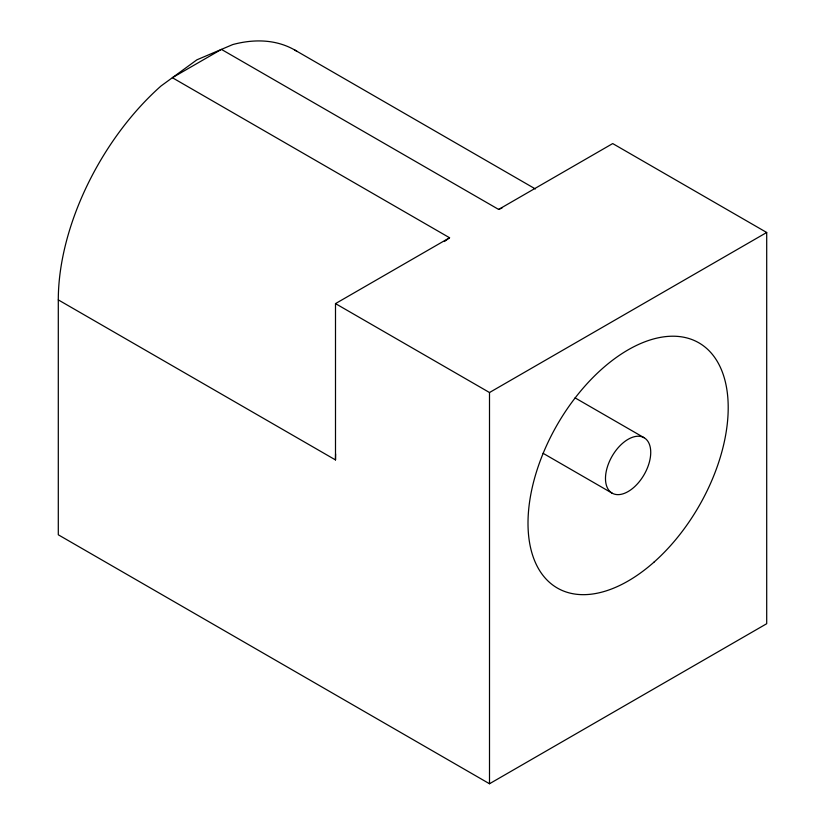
<?xml version="1.0" encoding="UTF-8"?>
<svg xmlns="http://www.w3.org/2000/svg" width="825" height="825" viewBox="0 0 825 825"><rect width="100%" height="100%" fill="white"/><g stroke="black" fill="none" stroke-linecap="round" stroke-linejoin="round"><path stroke-width="1.24" d="M444.417 241.519L449.573 237.755L172.363 77.705L221.42 49.387L498.63 209.426L502.033 207.983M297 51.377A196.01 113.169 -60 0 0 232.763 44.56L196.897 59.823L161.019 85.986A196.01 113.169 -60 0 0 58.297 299.887L335.497 459.927L335.497 303.61L449.573 237.755M498.63 209.426L612.707 143.571L766.703 232.485L766.703 623.71L489.503 783.75L58.297 534.796L58.297 299.887M335.497 303.61L489.503 392.525L766.703 232.485M294.907 50.108L535.373 188.946M575.077 397.877L644.108 437.724A32 18.48 -60 0 1 633.961 487.297A32 18.48 -60 0 1 606.251 471.292A32 18.48 -60 0 1 644.108 437.724M543.077 453.296L612.109 493.154M489.503 392.525L489.503 783.75M335.497 459.927A196.01 113.169 -60 0 1 335.589 453.936M654.008 562.134A141.57 81.737 -60 0 0 698.888 342.839A141.57 81.737 -60 0 0 531.413 491.349A141.57 81.737 -60 0 0 654.008 562.134"/></g></svg>
